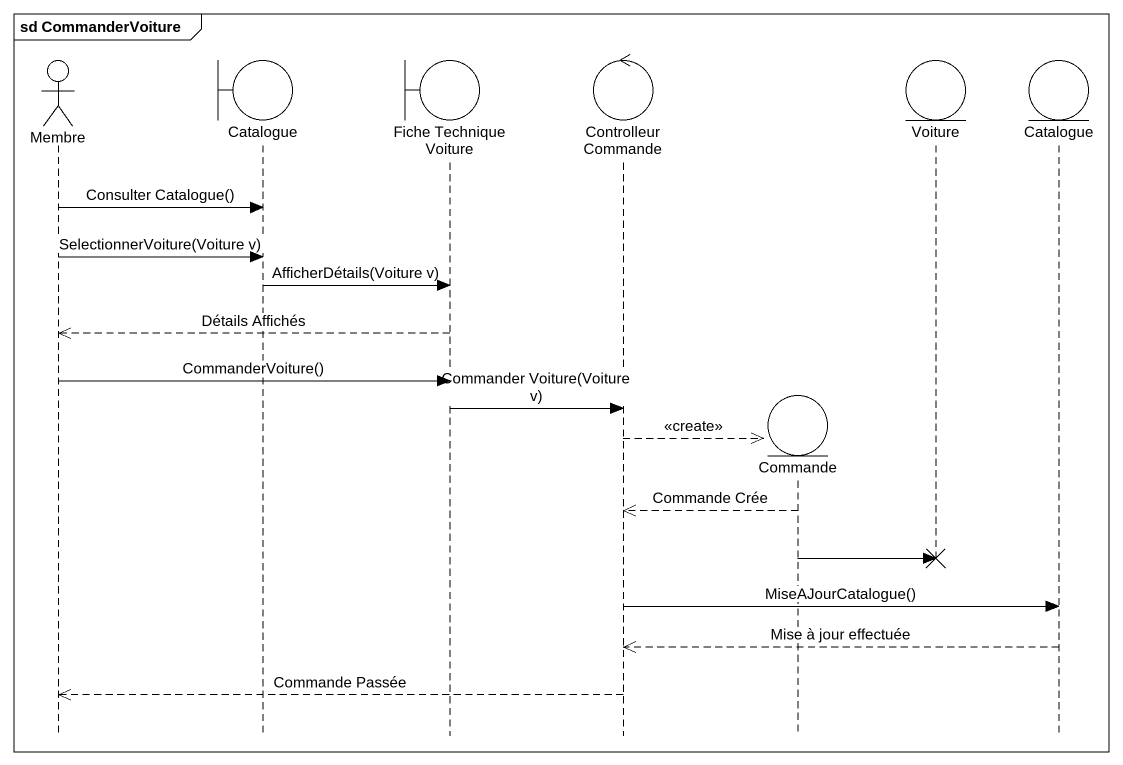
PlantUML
@startuml
mainframe sd CommanderVoiture
hide footbox
actor Membre
boundary Catalogue
boundary "Fiche Technique Voiture" as Fiche_Technique_Voiture
control "Controlleur Commande" as Controlleur_Commande
entity Commande
entity Voiture
entity "Catalogue" as Catalogue_2

Membre -> Catalogue : Consulter Catalogue()
Membre -> Catalogue : SelectionnerVoiture(Voiture v)
Catalogue -> Fiche_Technique_Voiture : AfficherDétails(Voiture v)
Fiche_Technique_Voiture -->> Membre : Détails Affichés
Membre -> Fiche_Technique_Voiture : CommanderVoiture()
Fiche_Technique_Voiture -> Controlleur_Commande : Commander Voiture(Voiture v)
Controlleur_Commande -->> Commande ** : <<create>>
Commande -->> Controlleur_Commande : Commande Crée
Commande -> Voiture !!
Controlleur_Commande -> Catalogue_2 : MiseAJourCatalogue()
Catalogue_2 -->> Controlleur_Commande : Mise à jour effectuée
Controlleur_Commande -->> Membre : Commande Passée
@enduml
